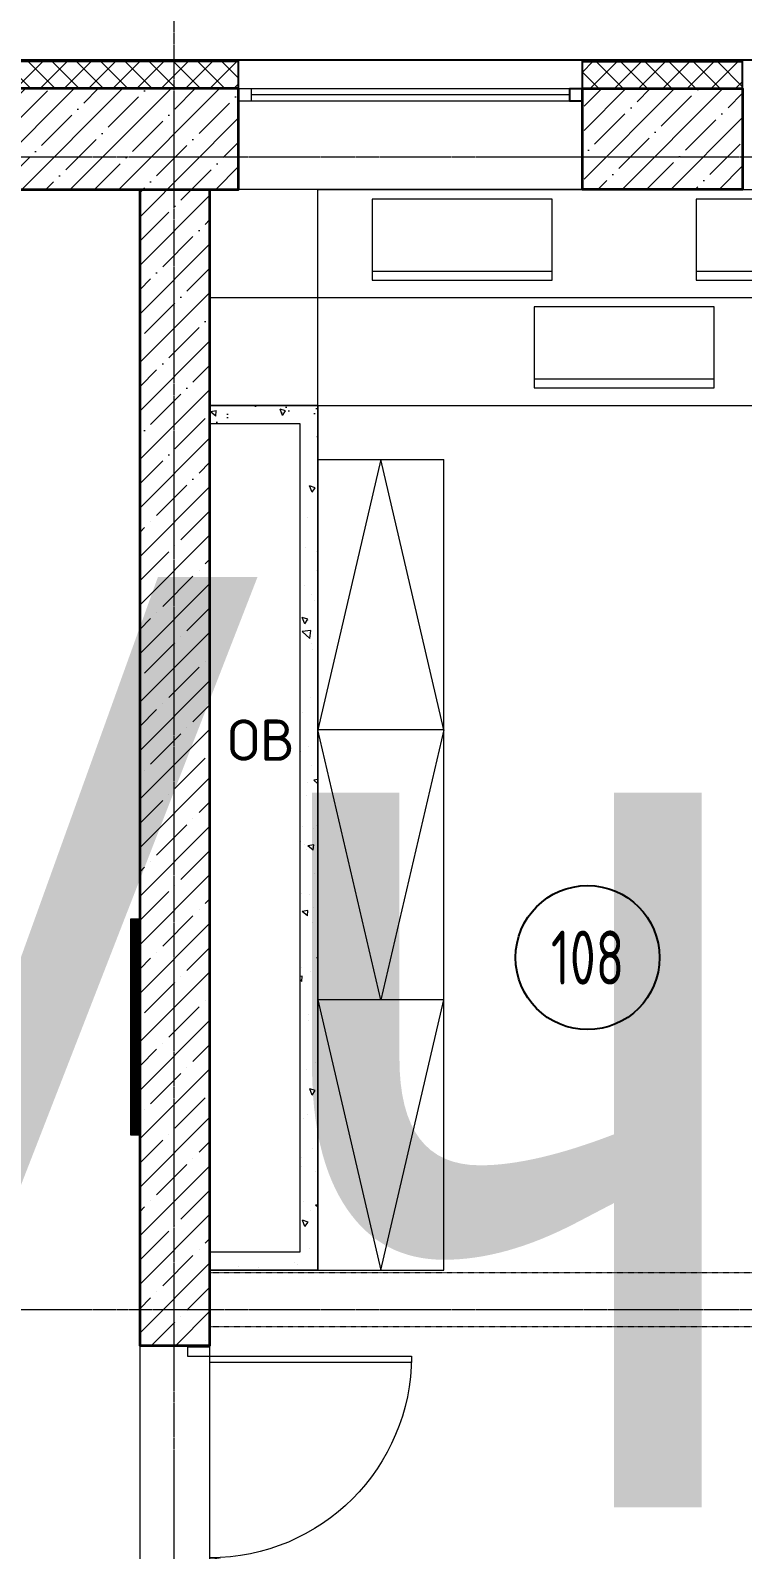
# Model space of a CAD drawing. Header units: millimetres. Extents: x 0 to 168960, y -92093 to 443706.
# Drawn here: x 10794 to 14751, y 112170 to 120605 of the extents above; entities that cross this region are included whole.
import ezdxf
from ezdxf.enums import TextEntityAlignment as Align

# ---------------------------------------------------------------- set-up
doc = ezdxf.new("R2018")
doc.units = ezdxf.units.MM
doc.linetypes.add('короткая штриховая', pattern=[282.222222, 141.111111, -141.111111])
doc.linetypes.add('осевая', pattern=[50.8, 31.75, -6.35, 6.35, -6.35])
for name, color, linetype, lineweight in [('_0', 7, 'Continuous', 15), ('АР_Двери', 250, 'Continuous', 9), ('АР_Названия помещений', 124, 'Continuous', 5), ('АР_Номер помещения', 1, 'Continuous', 25), ('АР_Окна БЛОК', 250, 'Continuous', 13), ('АР_Помещения_площадь', 19, 'Continuous', 9), ('Балки.1', 7, 'Continuous', 9), ('Основная ГКЛ', 250, 'Continuous', 9)]:
    doc.layers.add(name, color=color, linetype=linetype, lineweight=lineweight)
doc.layers.add('АР_Сущ.Несущая стена', color=7, linetype='Continuous')
doc.styles.add('ISOCPEUR', font='isocpeur.ttf', dxfattribs={"height": 175})
doc.styles.add('PDF ISOCPEUR', font='isocpeur.ttf')
doc.styles.get("Standard").update_dxf_attribs({"font": 'arial.ttf'})

# ---------------------------------------------------------------- blocks, each defined once
blk = doc.blocks.new('ОКНО 1910')
at = {"layer": 'АР_Окна БЛОК', "color": 8, "ltscale": 0.1}
for points in [[(178763.3, -124524.8), (180673.3, -124524.8), (180673.3, -125084.8), (178763.3, -125084.8)], [(178763.3, -125014.8), (180673.3, -125014.8), (180673.3, -125084.8), (178763.3, -125084.8)], [(178763.3, -125014.8), (178833.3, -125014.8), (178833.3, -125084.8), (178763.3, -125084.8)], [(180603.3, -125014.8), (180673.3, -125014.8), (180673.3, -125084.8), (180603.3, -125084.8)]]:
    blk.add_lwpolyline(points, close=True, dxfattribs=at)
blk.add_lwpolyline([(178833.3, -125049.8), (180603.3, -125049.8)], dxfattribs=at)
blk = doc.blocks.new('1 этаж')
at = {"layer": 'АР_Сущ.Несущая стена', "lineweight": 5, "ltscale": 0.1}
h = blk.add_hatch(dxfattribs=at)
h.set_pattern_fill('ANSI37', color=8, scale=30, angle=270)
h.set_pattern_definition([(315, (-223293.5, 82943.17), (67.35192, 67.35192), []), (45, (-223293.5, 82943.17), (-67.35192, 67.35192), [])])
h.paths.add_polyline_path([(-110140.2, -25767.7), (-103030.2, -25767.7), (-103030.2, -25617.7), (-110290.2, -25617.7), (-110290.2, -26966.1), (-110140.2, -26966.1)])
h = blk.add_hatch(dxfattribs=at)
h.set_pattern_fill('ANSI37', color=8, scale=30, angle=180)
h.set_pattern_definition([(225, (77643.19, -150852.53), (67.35192, -67.35192), []), (315, (77643.19, -150852.53), (67.35192, 67.35192), [])])
h.paths.add_polyline_path([(-101120.2, -25767.7), (-100230.2, -25767.7), (-100230.2, -25617.7), (-101120.2, -25617.7)])
at = {"layer": 'АР_Сущ.Несущая стена', "lineweight": 5, "ltscale": 10000}
h = blk.add_hatch(dxfattribs=at)
h.set_pattern_fill('ANSI35', color=8, scale=30)
h.set_pattern_definition([(45, (-223293.5, 82888.7), (-134.70384, 134.70384), []), (45, (-223158.8, 82888.7), (-134.70384, 134.70384), [238.125, -47.625, 0, -47.625])])
h.paths.add_polyline_path([(-109785.2, -25767.7), (-110140.2, -25767.7), (-110140.2, -26141.1), (-109785.2, -26141.1)])
h.paths.add_polyline_path([(-109785.2, -26141.1), (-110140.2, -26141.1), (-110140.2, -26966.1), (-110070.2, -26966.1), (-109785.2, -26966.1)])
h.paths.add_polyline_path([(-103030.2, -26141.1), (-109785.2, -26141.1), (-109785.2, -26966.1), (-109580.2, -26966.1), (-109580.2, -26327.7), (-103580.2, -26327.7), (-103580.2, -32745.4), (-103190.2, -32745.4), (-103190.2, -26327.7), (-103030.2, -26327.7)])
h.paths.add_polyline_path([(-103030.2, -25767.7), (-109785.2, -25767.7), (-109785.2, -26141.1), (-103030.2, -26141.1)])
h = blk.add_hatch(dxfattribs=at)
h.set_pattern_fill('ANSI35', color=8, scale=30)
h.set_pattern_definition([(45, (-278984.5, 98757.06), (-134.70384, 134.70384), []), (45, (-278849.8, 98757.06), (-134.70384, 134.70384), [238.125, -47.625, 0, -47.625])])
h.paths.add_polyline_path([(-100230.2, -25972.7), (-101111.2, -25972.7), (-101111.2, -26327.7), (-100230.2, -26327.7), (-100230.2, -26257.7)])
h.paths.add_polyline_path([(-100230.2, -25767.7), (-101111.2, -25767.7), (-101111.2, -25972.7), (-100230.2, -25972.7)])
at = {"layer": 'АР_Сущ.Несущая стена', "color": 8, "ltscale": 0.1}
for points in [[(-78083.2, -42356.1), (-110300.2, -42356.1), (-110300.2, -25607.7), (-90139.2, -25607.7)], [(-103030.2, -25617.7), (-110290.2, -25617.7), (-110290.2, -26966.1)], [(-103030.2, -25767.7), (-103030.2, -25607.7)], [(-101120.2, -25767.7), (-101120.2, -25607.7)], [(-101120.2, -25767.7), (-101120.2, -25607.7)], [(-101120.2, -25617.7), (-100230.2, -25617.7)], [(-100230.2, -25767.7), (-100230.2, -25607.7)]]:
    blk.add_lwpolyline(points, dxfattribs=at)
at = {"layer": 'АР_Сущ.Несущая стена', "color": 8, "lineweight": 35}
for points in [[(-110140.2, -25767.7), (-110140.2, -26966.1), (-109580.2, -26966.1), (-109580.2, -26327.7), (-103580.2, -26327.7), (-103580.2, -32745.4), (-103190.2, -32745.4), (-103190.2, -26327.7), (-103030.2, -26327.7), (-103030.2, -25767.7)], [(-101120.2, -25767.7), (-100230.2, -25767.7), (-100230.2, -26327.7), (-101120.2, -26327.7)]]:
    blk.add_lwpolyline(points, close=True, dxfattribs=at)
at = {"layer": 'АР_Сущ.Несущая стена', "color": 8, "ltscale": 0.1}
blk.add_lwpolyline([(-101120.2, -25837.7), (-101190.2, -25837.7), (-101190.2, -25767.7), (-101120.2, -25767.7)], close=True, dxfattribs=at)
at = {"layer": 'АР_Сущ.Несущая стена', "color": 8, "lineweight": 35}
blk.add_lwpolyline([(-103580.2, -26327.7), (-103190.2, -26327.7)], dxfattribs=at)
at = {"layer": 'Балки.1', "color": 8, "linetype": 'короткая штриховая', "lineweight": 9, "ltscale": 0.01}
for p, q in [((-103190.2, -32341), (-92447.7, -32341)), ((-103190.2, -32641), (-92447.7, -32641))]:
    blk.add_line(p, q, dxfattribs=at)
at = {"layer": 'АР_Сущ.Несущая стена', "color": 8, "rotation": 180}
blk.add_blockref('ОКНО 1910', (77643.2, -150852.5), dxfattribs=at)
blk = doc.blocks.new('*U284')
at = {"layer": 'АР_Двери', "color": 8}
for points in [[(1430.7, 1120), (1395.7, 1120), (1395.7, 0), (1430.7, 0)], [(50, 260.7), (85, 260.7), (85, 0), (50, 0)], [(50, 0), (0, 0), (0, -125), (50, -125)], [(1430.7, 0), (1480.7, 0), (1480.7, -125), (1430.7, -125)]]:
    blk.add_lwpolyline(points, close=True, dxfattribs=at)
for centre, radius, start, end in [((1430.7, 0), 1120, 90, 180), ((50, 0), 260.7, 0, 90)]:
    blk.add_arc(centre, radius, start, end, dxfattribs=at)
at = {"layer": 'Основная ГКЛ', "color": 8, "ltscale": 5}
for p, q in [((-10, 0), (-10, -125)), ((1490.7, 0), (1490.7, -125))]:
    blk.add_line(p, q, dxfattribs=at)
blk = doc.blocks.new('*U258')
at = {"color": 8, "style": 'ISOCPEUR', "width": 0.7, "flags": 1}
blk.add_attdef('КАТЕГОРИЯ', (-499.2, -2092.2), '', height=250, dxfattribs=at)
at = {"layer": 'АР_Номер помещения', "color": 8, "style": 'ISOCPEUR', "width": 0.7}
blk.add_attdef('НОМЕР_ПОМЕЩЕНИЯ', text='', height=300, dxfattribs=at).set_placement((-17368.1, 7488.5), align=Align.MIDDLE_CENTER)
at = {"layer": 'АР_Помещения_площадь', "color": 8, "lineweight": 30, "width": 0.7, "flags": 104}
blk.add_attdef('ИМЯ_ПОМЕЩЕНИЯ', text='', height=100, dxfattribs=at).set_placement((157.6, 1217.1), align=Align.MIDDLE_CENTER)
at = {"layer": 'АР_Помещения_площадь', "color": 8, "style": 'ISOCPEUR', "width": 0.7}
blk.add_attdef('ПЛОЩАДЬ_ПОМЕЩЕНИЯ', text='', height=200, dxfattribs=at).set_placement((-17144.9, 808.2), align=Align.MIDDLE_RIGHT)
blk = doc.blocks.new('*U266')
at = {"layer": 'АР_Номер помещения', "color": 8}
blk.add_circle((-20638.7, 1708.8), 400, dxfattribs=at)
at = {"color": 8, "style": 'ISOCPEUR', "width": 0.7, "flags": 1}
blk.add_attdef('КАТЕГОРИЯ', (-499.2, -2092.2), '', height=250, dxfattribs=at)
at = {"layer": 'АР_Номер помещения', "color": 8, "style": 'ISOCPEUR', "width": 0.7}
blk.add_attdef('НОМЕР_ПОМЕЩЕНИЯ', text='', height=300, dxfattribs=at).set_placement((-20638.7, 1708.8), align=Align.MIDDLE_CENTER)
at = {"layer": 'АР_Помещения_площадь', "color": 8, "lineweight": 30, "width": 0.7, "flags": 104}
blk.add_attdef('ИМЯ_ПОМЕЩЕНИЯ', text='', height=100, dxfattribs=at).set_placement((157.6, 1217.1), align=Align.MIDDLE_CENTER)
at = {"layer": 'АР_Помещения_площадь', "color": 8, "style": 'ISOCPEUR', "width": 0.7}
blk.add_attdef('ПЛОЩАДЬ_ПОМЕЩЕНИЯ', text='', height=200, dxfattribs=at).set_placement((-11185.6, -2360.5), align=Align.MIDDLE_RIGHT)
blk = doc.blocks.new('A$C3da1b1ea')
at = {"color": 8, "lineweight": 0}
blk.add_lwpolyline([(0, 0), (50, 0), (50, -1200), (0, -1200), (0, 0)], dxfattribs=at)

msp = doc.modelspace()

# ---------------------------------------------------------------- hatches: boundary and pattern name
at = {"layer": '_0', "ltscale": 100}
h = msp.add_hatch(dxfattribs=at)
h.set_pattern_fill('AR-CONC', color=256, scale=2, angle=90)
h.set_pattern_definition([(140, (-108312.07, 163338.7), (31.8782, 364.36934), [38.1, -419.1]), (85, (-108312.07, 163338.7), (-382.1137, -70.4868), [30.48, -335.2812]), (190.45144, (-108309.4, 163369.07), (-350.2355, 293.8825), [32.38, -356.1805]), (136.1842, (-108413.67, 163338.7), (84.0847, 542.1581), [57.15, -628.65]), (186.63556, (-108406.66, 163383.9), (-494.8522, 474.8083), [48.57, -534.2712]), (81.18415, (-108413.67, 163338.7), (-494.8522, 474.8083), [45.72, -502.9195]), (111, (-108388.27, 163389.5), (204.5304, 303.2288), [38.1, -419.1]), (56, (-108388.27, 163389.5), (-368.3759, 123.6041), [30.48, -335.28]), (161.45145, (-108371.22, 163414.77), (-163.8455, 426.8328), [32.38, -356.1799]), (127.5, (-108312.07, 163338.7), (-169.11008, 6.1772), [0, -331.216, 0, -340.36, 0, -336.55]), (97.5, (-108312.07, 163338.7), (-200.36115, 133.63933), [0, -194.056, 0, -323.596, 0, -128.27]), (57.5, (-108312.07, 163225.42), (11.45749, 271.18119), [0, -127, 0, -396.24, 0, -525.78]), (47.5, (-108312.07, 163174.62), (-50.853, 296.25836), [0, -165.1, 0, -263.144, 0, -373.38])])
h.paths.add_polyline_path([(12391.281, 118521.793), (11791.281, 118521.793), (11791.281, 118421.793), (12291.281, 118421.793), (12291.281, 113821.793), (11791.281, 113821.793), (11791.281, 113721.793), (12391.281, 113721.793)])

# ---------------------------------------------------------------- linework, layer by layer
at = {"layer": '_0', "linetype": 'осевая', "ltscale": 0.3}
for p, q in [((11593.71, 109103.426), (11593.71, 126353.426)), ((1843.71, 119903.426), (74501.818, 119903.426)), ((1843.71, 113503.426), (74501.818, 113503.426))]:
    msp.add_line(p, q, dxfattribs=at)
at = {"layer": '_0', "lineweight": 0, "ltscale": 100, "transparency": 33554687}
for p, q in [((12741.281, 118221.793), (12391.281, 116721.793)), ((13091.281, 116721.793), (12741.281, 118221.793)), ((12741.281, 115221.793), (12391.281, 116721.793)), ((13091.281, 116721.793), (12391.281, 116721.793)), ((13091.281, 116721.793), (12741.281, 115221.793)), ((12391.281, 115221.793), (12741.281, 113721.793)), ((12741.281, 113721.793), (13091.281, 115221.793))]:
    msp.add_line(p, q, dxfattribs=at)
at = {"layer": '_0'}
for points in [[(5401.281, 111418.241), (5401.281, 119721.793), (11401.281, 119721.793), (11401.281, 111420.047), (8889.503, 111420.047)], [(12391.281, 113721.793), (12391.281, 119721.793), (19461.281, 119721.793), (19461.281, 114259.705), (19161.281, 114255.589), (19161.281, 113408.559), (22533.695, 113408.559), (22533.695, 113311.512), (26563.52, 113311.512), (26563.52, 114231.512), (28263.52, 114231.512), (28263.52, 113311.512), (31017.154, 113313.434), (31017.154, 110706.434), (22591.281, 110706.434), (22591.281, 110805.837), (11791.281, 110803.434), (11791.281, 113721.793)], [(12693.091, 119267.382), (13693.091, 119267.382), (13693.091, 119667.382), (12693.091, 119667.382)], [(14493.091, 119267.382), (15493.091, 119267.382), (15493.091, 119667.382), (14493.091, 119667.382)], [(13593.091, 118670.572), (14593.091, 118670.572), (14593.091, 119070.572), (13593.091, 119070.572)]]:
    msp.add_lwpolyline(points, close=True, dxfattribs=at)
for points in [[(11791.281, 119721.793), (11791.281, 118521.793), (19461.281, 118521.793)], [(11791.281, 119121.793), (19461.281, 119121.793)]]:
    msp.add_lwpolyline(points, dxfattribs=at)
at = {"layer": '_0', "lineweight": 0}
for points in [[(13693.091, 119667.382), (12692.966, 119667.382), (12692.966, 119217.59), (13693.091, 119217.59)], [(15493.091, 119667.382), (14492.966, 119667.382), (14492.966, 119217.59), (15493.091, 119217.59)], [(14593.091, 119070.572), (13592.966, 119070.572), (13592.966, 118620.781), (14593.091, 118620.781)]]:
    msp.add_lwpolyline(points, close=True, dxfattribs=at)
at = {"layer": '_0', "ltscale": 0.1}
for points in [[(12391.281, 118521.793), (12391.281, 113721.793), (11791.281, 113721.793)], [(12391.281, 118521.793), (11791.281, 118521.793), (11791.281, 118421.793), (12291.281, 118421.793)], [(12291.281, 118421.793), (12291.281, 113821.793), (11791.281, 113821.793)]]:
    msp.add_lwpolyline(points, dxfattribs=at)
at = {"layer": '_0', "lineweight": 0, "ltscale": 100, "transparency": 33554687}
for points in [[(12391.281, 118221.793), (13091.281, 118221.793)], [(12391.281, 118221.793), (12391.281, 113721.793), (13091.281, 113721.793), (13091.281, 118221.793)], [(13091.281, 115221.793), (12391.281, 115221.793)]]:
    msp.add_lwpolyline(points, dxfattribs=at)
at = {"layer": '_0', "const_width": 50, "elevation": -0.565}
msp.add_lwpolyline([(11376.23, 115671.346), (11376.23, 114471.346)], dxfattribs=at)

# ---------------------------------------------------------------- block references
at = {"layer": '_0'}
msp.add_blockref('1 этаж', (114981.437, 146049.525), dxfattribs=at)
ref = msp.add_blockref('*U258', (26947.768, 110959.409), dxfattribs=at)
lines = msp.add_mtext('\\W0.8000;Учебный кабинет', dxfattribs={"layer": 'АР_Названия помещений', "color": 8, "insert": (8517.935, 117571.084), "char_height": 5167.03637, "width": 1779.62855, "attachment_point": 1})
ref.add_attrib('ИМЯ_ПОМЕЩЕНИЯ', '', (8517.935, 117571.084), dxfattribs={"flags": 104}).embed_mtext(lines)
ref = msp.add_blockref('*U266', (34528.429, 113748.108), dxfattribs=at)
ref.add_attrib('НОМЕР_ПОМЕЩЕНИЯ', '108', dxfattribs={"layer": 'АР_Номер помещения', "color": 8, "height": 300, "style": 'ISOCPEUR', "width": 0.7}).set_placement((13889.686, 115456.887), align=Align.MIDDLE_CENTER)
at = {"layer": '_0', "lineweight": 0, "rotation": 180}
msp.add_blockref('A$C3da1b1ea', (11401.23, 114471.346, -0.565), dxfattribs=at)
at = {"layer": '_0', "linetype": 'ByBlock', "xscale": -1, "rotation": 270}
msp.add_blockref('*U284', (11791.281, 111813.434), dxfattribs=at)

# ---------------------------------------------------------------- texts
at = {"layer": '_0', "lineweight": 5, "ltscale": 0.1, "insert": (11889.565, 116550), "char_height": 229.1932, "attachment_point": 7, "style": 'PDF ISOCPEUR'}
msp.add_mtext('ОВ', dxfattribs=at)

doc.saveas('drawing.dxf')
